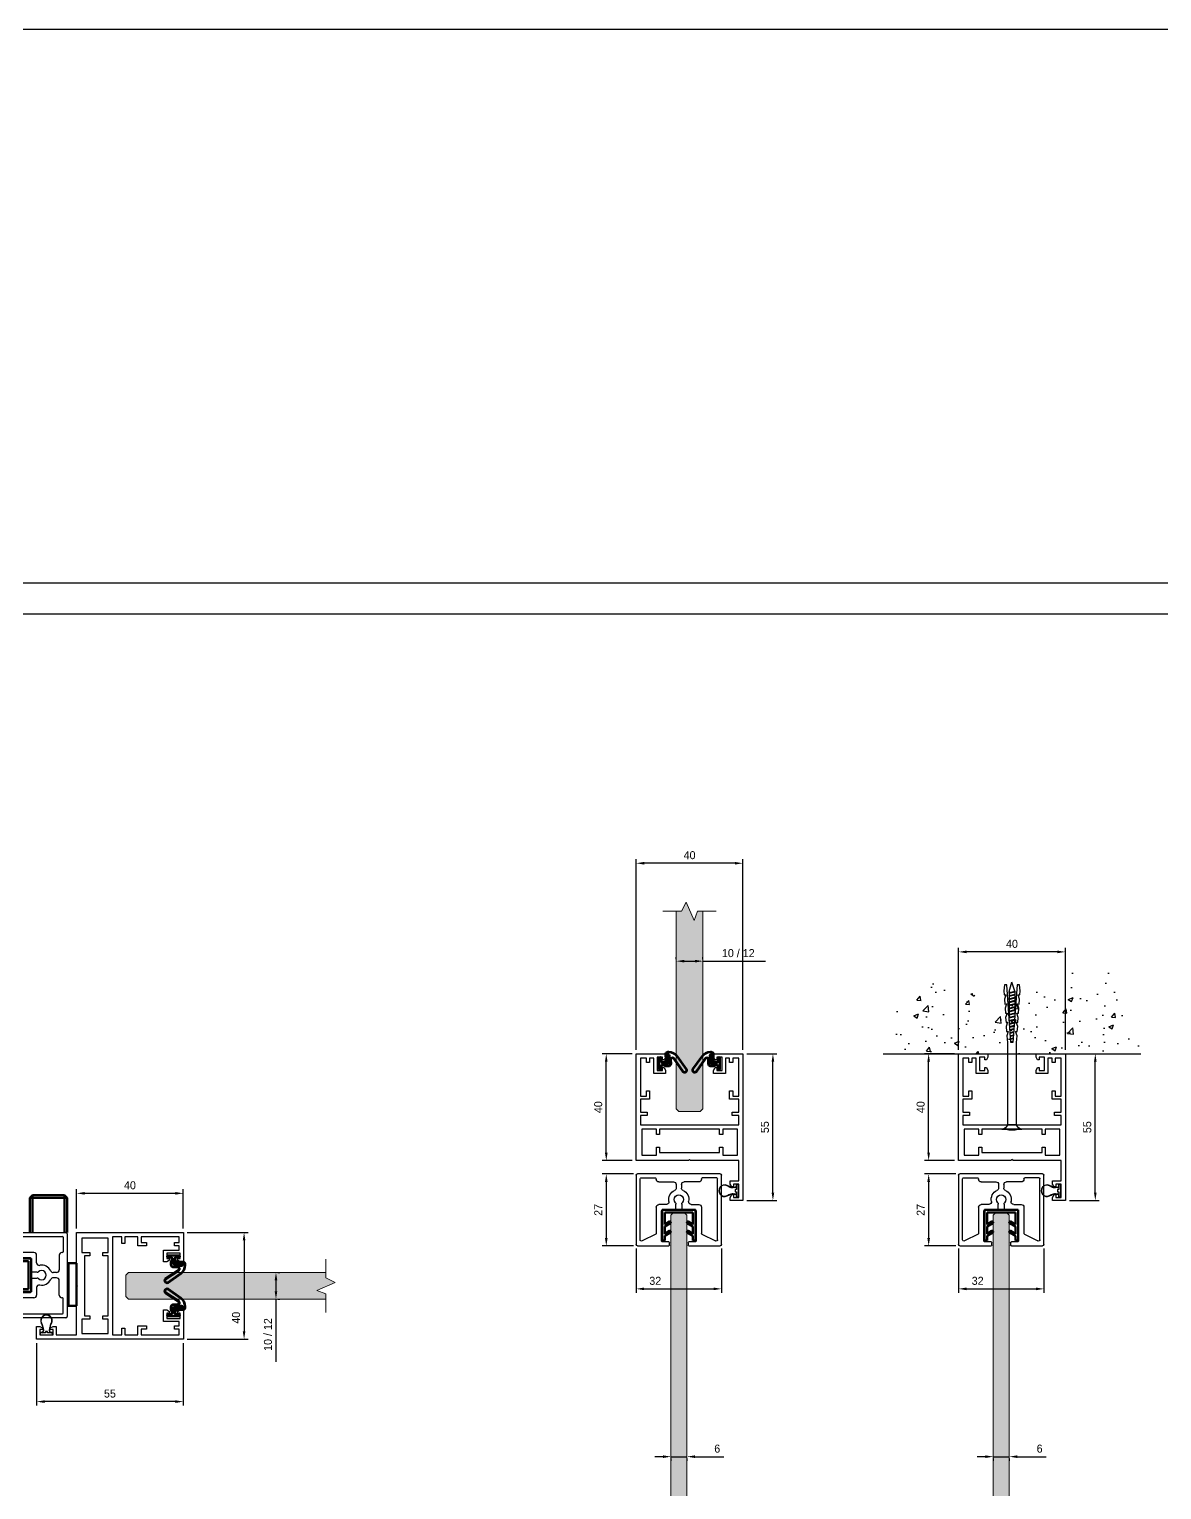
# Model space of a CAD drawing. Header units: millimetres. Extents: x 16953 to 20256, y 1517 to 8212.
# Drawn here: x 18484 to 18908, y 3907 to 4454 of the extents above; entities that cross this region are included whole.
import ezdxf

# ---------------------------------------------------------------- set-up
doc = ezdxf.new("R2010")
doc.units = ezdxf.units.MM
for name, color, linetype in [('48800_-_L2315', 7, 'Continuous'), ('48800_-_L3000', 7, 'Continuous'), ('Blocchi', 7, 'Continuous'), ('COMP', 41, 'Continuous'), ('FEMMINA_MIR', 7, 'Continuous'), ('GUARNIZIONE_MONT', 7, 'Continuous'), ('MASCHIO_MIR', 7, 'Continuous'), ('PARTENZA_VERTICA', 7, 'Continuous'), ('QUOTE', 254, 'Continuous')]:
    doc.layers.add(name, color=color, linetype=linetype)
doc.layers.add('GLASS & JOINTS', color=250, linetype='Continuous', lineweight=13)
doc.layers.add('NOTES', color=7, linetype='Continuous', lineweight=15)
doc.layers.add('GLASS HATCH', color=7, linetype='Continuous', true_color=0xb8ffed, transparency=0.5)
doc.dimstyles.new('ISO-25$0', dxfattribs={"dimtxt": 3, "dimasz": 3, "dimexe": 1.5, "dimexo": 1.5, "dimgap": 1.5, "dimtad": 1, "dimtxsty": 'Standard', "dimcen": 2.5, "dimadec": 0, "dimazin": 0, "dimtfac": 1, "dimtmove": 0, "dimatfit": 3, "dimfxl": 1, "dimarcsym": 0})

# ---------------------------------------------------------------- blocks, each defined once
blk = doc.blocks.new('48750')
at = {"layer": 'COMP'}
for p, q in [((-3.8, 1.56), (-4.38, 1.84)), ((-1.46, 1.14), (-2.05, 1.14)), ((-4.38, -1.84), (-3.8, -1.56)), ((-2.05, -1.14), (-1.46, -1.14))]:
    blk.add_line(p, q, dxfattribs=at)
blk.add_lwpolyline([(-0.95, 1.75, -0.414214), (-1.45, 1.25), (-2.05, 1.25, -0.117054), (-3.75, 1.65), (-4.33, 1.94, 1.622467), (-4.33, -1.94), (-3.75, -1.65, -0.117054), (-2.05, -1.25), (-1.45, -1.25, -0.414214), (-0.95, -1.75), (-0.95, -2.41), (0, -2.41), (0, 2.41), (-0.95, 2.41)], format="xyb", close=True, dxfattribs=at)
blk.add_lwpolyline([(-0.1, 2.32), (-0.85, 2.32), (-0.85, 0.4), (-1.35, 0.4), (-1.35, -0.4), (-0.85, -0.4), (-0.85, -2.31), (-0.1, -2.31)], close=True, dxfattribs=at)
for centre, radius, start, end in [((-5.3, 0), 2.07, 63.2948, 296.7052), ((-2.05, 5.03), 3.89, 243.2948, 270), ((-1.46, 1.75), 0.61, 270, 0), ((-2.05, -5.03), 3.89, 90, 116.7052), ((-1.46, -1.75), 0.61, 0, 90)]:
    blk.add_arc(centre, radius, start, end, dxfattribs=at)
blk = doc.blocks.new('cassaporta Glass')
at = {"color": 4}
for p, q in [((20, 15), (15.2, 15)), ((15.2, 15), (15.2, 13.8)), ((15.2, 13.8), (15.77, 12.75)), ((15.77, 12.75), (16.4, 12.75)), ((16.4, 12.75), (16.4, 13.8)), ((16.4, 13.8), (18.4, 13.8)), ((18.4, 13.8), (18.4, 8.8)), ((20, -40), (20, 15)), ((15.77, 9.85), (15.2, 8.8)), ((15.2, 8.8), (15.2, 7.6)), ((15.2, 7.6), (18.4, 7.6)), ((16.4, 9.85), (15.77, 9.85)), ((16.4, 8.8), (16.4, 9.85)), ((18.4, 8.8), (16.4, 8.8)), ((18.4, 7.6), (18.4, 0)), ((-0.4, 0), (-20, 0)), ((-20, 0), (-20, -40)), ((-17.9, -11.8), (-17.9, -2)), ((-17.9, -2), (-12.45, -2)), ((-12.45, -2), (-12.45, -5)), ((-12.45, -5), (-11.25, -5)), ((-11.25, -5), (-11.25, -3)), ((-11.25, -3), (11.25, -3)), ((0, -0.4), (-0.4, 0)), ((0.4, 0), (0, -0.4)), ((18.4, 0), (0.4, 0)), ((11.25, -3), (11.25, -5)), ((11.25, -5), (12.45, -5)), ((12.45, -5), (12.45, -2)), ((12.45, -2), (17.9, -2)), ((17.9, -2), (17.9, -11.8)), ((-11.25, -9.8), (-12.45, -9.8)), ((-12.45, -9.8), (-12.45, -11.8)), ((-11.25, -11.8), (-11.25, -9.8)), ((12.45, -9.8), (11.25, -9.8)), ((11.25, -9.8), (11.25, -11.8)), ((12.45, -11.8), (12.45, -9.8)), ((-18.4, -16.9), (-18.4, -13.4)), ((-18.4, -13.4), (18.4, -13.4)), ((-12.45, -11.8), (-17.9, -11.8)), ((11.25, -11.8), (-11.25, -11.8)), ((17.9, -11.8), (12.45, -11.8)), ((18.4, -13.4), (18.4, -16.9)), ((-15.9, -16.9), (-18.4, -16.9)), ((-18.4, -22.95), (-18.4, -18.1)), ((-18.4, -18.1), (-15.9, -18.1)), ((-15.9, -18.1), (-15.9, -16.9)), ((18.4, -16.9), (15.9, -16.9)), ((15.9, -16.9), (15.9, -18.1)), ((15.9, -18.1), (18.4, -18.1)), ((18.4, -18.1), (18.4, -22.95)), ((-15, -22.95), (-18.4, -22.95)), ((-18.4, -38.4), (-18.4, -24.15)), ((-18.4, -24.15), (-16.2, -24.15)), ((-16.2, -24.15), (-16.2, -26.15)), ((-16.2, -26.15), (-15, -26.15)), ((-15, -26.15), (-15, -22.95)), ((18.4, -22.95), (15, -22.95)), ((15, -22.95), (15, -26.15)), ((15, -26.15), (16.2, -26.15)), ((16.2, -26.15), (16.2, -24.15)), ((16.2, -24.15), (18.4, -24.15)), ((18.4, -24.15), (18.4, -38.4)), ((-9, -32.6), (-13.4, -32.6)), ((-13.4, -32.6), (-13.4, -38.4)), ((-9, -33.8), (-9, -32.6)), ((13.4, -32.6), (9, -32.6)), ((9, -32.6), (9, -33.8)), ((13.4, -38.4), (13.4, -32.6)), ((-15, -36.7), (-16.2, -36.7)), ((-16.2, -36.7), (-16.2, -38.4)), ((-15, -38.4), (-15, -36.7)), ((-12.2, -38.8), (-12.2, -33.8)), ((-12.2, -33.8), (-10.2, -33.8)), ((-10.2, -33.8), (-10.2, -34.85)), ((-10.2, -34.85), (-9.58, -34.85)), ((-9.58, -37.75), (-10.2, -37.75)), ((-10.2, -37.75), (-10.2, -38.8)), ((-9.58, -34.85), (-9, -33.8)), ((-9, -38.8), (-9.58, -37.75)), ((9, -33.8), (9.57, -34.85)), ((9.57, -37.75), (9, -38.8)), ((9.57, -34.85), (10.2, -34.85)), ((10.2, -37.75), (9.57, -37.75)), ((10.2, -34.85), (10.2, -33.8)), ((10.2, -33.8), (12.2, -33.8)), ((10.2, -38.8), (10.2, -37.75)), ((12.2, -33.8), (12.2, -38.8)), ((16.2, -36.7), (15, -36.7)), ((15, -36.7), (15, -38.4)), ((16.2, -38.4), (16.2, -36.7)), ((-20, -40), (-9, -40)), ((-16.2, -38.4), (-18.4, -38.4)), ((-13.4, -38.4), (-15, -38.4)), ((-10.2, -38.8), (-12.2, -38.8)), ((-9, -40), (-9, -38.8)), ((9, -38.8), (9, -40)), ((9, -40), (20, -40)), ((12.2, -38.8), (10.2, -38.8)), ((15, -38.4), (13.4, -38.4)), ((18.4, -38.4), (16.2, -38.4))]:
    blk.add_line(p, q, dxfattribs=at)
blk = doc.blocks.new('48800')
at = {"layer": '48800_-_L3000', "linetype": 'Continuous', "lineweight": 5}
h = blk.add_hatch(dxfattribs=at)
h.set_pattern_fill('LINE', color=3, scale=2, angle=45, style=0)
h.set_pattern_definition([(45, (-6239.775, -3270.2284), (-4.490128, 4.490128), [])])
edge = h.paths.add_edge_path()
edge.add_arc((9.4, 2.41), 0.897, 334.1295, 494.3643)
edge.add_line((8.77, 3.05), (5.44, -1.86))
edge.add_arc((4.92, -1.52), 0.632, 270, 326.6991, ccw=False)
edge.add_arc((5, -1.51), 0.64, 180.3129, 262.8679, ccw=False)
edge.add_line((4.36, -1.52), (4.39, -0.03))
edge.add_arc((3.39, -0.03), 1, 0, 90)
edge.add_line((3.39, 0.97), (2.4, 0.97))
edge.add_arc((2.4, 0.71), 0.253, 90, 120)
edge.add_line((2.27, 0.93), (1.59, 0.54))
edge.add_arc((1.47, 0.76), 0.253, 270, 300, ccw=False)
edge.add_line((1.47, 0.51), (1.01, 0.51))
edge.add_line((1.01, 0.51), (1.01, 0.41))
edge.add_line((1.01, 0.41), (1.47, 0.41))
edge.add_arc((1.47, 0.76), 0.353, 270, 300)
edge.add_line((1.64, 0.45), (2.32, 0.85))
edge.add_arc((2.4, 0.71), 0.153, 90, 120, ccw=False)
edge.add_line((2.4, 0.87), (3.39, 0.87))
edge.add_arc((3.39, -0.03), 0.9, 0.0699, 90, ccw=False)
edge.add_line((4.29, -0.03), (4.26, -1.51))
edge.add_arc((5, -1.51), 0.74, 180.2005, 263.35)
edge.add_arc((4.92, -1.52), 0.732, 269.5118, 326.6433)
edge.add_line((5.53, -1.92), (8.85, 2.99))
edge.add_arc((9.4, 2.41), 0.797, -25.2784, 133.6585, ccw=False)
edge.add_line((10.12, 2.07), (6.71, -2.69))
edge.add_arc((3.54, -0.42), 3.9, 270, 324.4343, ccw=False)
edge.add_line((3.54, -4.32), (3.25, -4.32))
edge.add_arc((3.27, -3.48), 0.839, 196.694, 268.7318, ccw=False)
edge.add_line((2.47, -3.72), (2.5, -1.15))
edge.add_arc((2.15, -1.15), 0.353, 359.8862, 420)
edge.add_line((2.32, -0.85), (1.64, -0.45))
edge.add_arc((1.47, -0.76), 0.353, 60, 90)
edge.add_line((1.47, -0.41), (1.01, -0.41))
edge.add_line((1.01, -0.41), (1.01, -0.51))
edge.add_line((1.01, -0.51), (1.47, -0.51))
edge.add_arc((1.47, -0.76), 0.253, 60, 90, ccw=False)
edge.add_line((1.59, -0.54), (2.27, -0.93))
edge.add_arc((2.15, -1.15), 0.253, 0, 60, ccw=False)
edge.add_line((2.4, -1.15), (2.37, -3.74))
edge.add_arc((3.27, -3.48), 0.939, 195.7327, 268.8012)
edge.add_line((3.25, -4.42), (3.54, -4.42))
edge.add_arc((3.54, -0.42), 4, 270, 324.4343)
edge.add_line((6.8, -2.75), (10.2, 2.02))
at = {"layer": '48800_-_L2315', "color": 3, "linetype": 'Continuous', "lineweight": 50}
for p, q in [((2.37, 0.86), (2.37, 0.81)), ((2.37, 0.38), (2.37, 0.33)), ((3.25, 0.87), (3.25, 0.82)), ((2.37, -0.45), (2.37, -0.5)), ((2.37, -0.81), (2.37, -0.88)), ((3.25, -0.09), (3.25, -0.17)), ((3.25, -3.38), (3.25, -3.43)), ((3.25, -4.27), (3.25, -4.32))]:
    blk.add_line(p, q, dxfattribs=at)
at = {"layer": '48800_-_L3000', "color": 3, "linetype": 'Continuous', "lineweight": 50}
for p, q in [((0, 2.02), (0, -2.02)), ((0.76, 0.63), (0.76, 2.02)), ((1.47, 0.51), (1.01, 0.51)), ((1.01, 0.51), (1.01, 0.41)), ((1.01, 0.41), (1.47, 0.41)), ((1.96, 0.38), (1.01, 0.38)), ((2.27, 0.93), (1.59, 0.54)), ((1.64, 0.45), (2.32, 0.85)), ((2.35, 0.8), (1.7, 0.43)), ((1.7, 0.43), (1.96, 0.43)), ((3.39, 0.97), (2.4, 0.97)), ((2.4, 0.87), (3.39, 0.87)), ((3.39, 0.82), (2.4, 0.82)), ((8.77, 3.05), (5.44, -1.86)), ((5.53, -1.92), (8.85, 2.99)), ((8.88, 2.95), (5.57, -1.95)), ((6.67, -2.66), (10.07, 2.09)), ((10.12, 2.07), (6.71, -2.69)), ((6.8, -2.75), (10.2, 2.02)), ((0.76, -2.02), (0.76, -0.63)), ((1.01, -0.38), (2, -0.38)), ((1.47, -0.41), (1.01, -0.41)), ((1.01, -0.41), (1.01, -0.51)), ((1.01, -0.51), (1.47, -0.51)), ((1.59, -0.54), (2.27, -0.93)), ((2.32, -0.85), (1.64, -0.45)), ((2, -0.43), (1.7, -0.43)), ((1.7, -0.43), (2.35, -0.8)), ((2.4, -1.15), (2.37, -3.74)), ((2.47, -3.72), (2.5, -1.15)), ((2.55, -1.15), (2.52, -3.72)), ((2.95, -3.02), (2.95, -1.38)), ((3, -1.38), (3, -3.02)), ((3.25, -4.27), (3.54, -4.27)), ((3.54, -4.32), (3.25, -4.32)), ((3.25, -4.42), (3.54, -4.42)), ((3.76, -3.02), (3.76, -1.42)), ((3.81, -1.42), (3.81, -3.02)), ((4.21, -1.51), (4.24, -0.03)), ((4.29, -0.03), (4.26, -1.51)), ((4.36, -1.52), (4.39, -0.03))]:
    blk.add_line(p, q, dxfattribs=at)
for centre, radius, start, end in [((0.38, 2.02), 0.379, 0, 180), ((1.01, 0.63), 0.253, 180, 270), ((1.47, 0.76), 0.253, 270, 300), ((1.47, 0.76), 0.353, 270, 300), ((1.96, -1.42), 1.85, 0, 90), ((1.96, -1.42), 1.8, 0, 90), ((2.4, 0.71), 0.253, 90, 120), ((2.4, 0.71), 0.153, 90, 120), ((2.4, 0.71), 0.103, 90, 120), ((3.39, -0.03), 1, 0, 90), ((3.39, -0.03), 0.9, 0.0699, 90), ((3.39, -0.03), 0.85, 0.1094, 90), ((9.4, 2.41), 0.897, 334.1295, 134.3643), ((9.4, 2.41), 0.797, 334.7216, 133.6585), ((9.4, 2.41), 0.747, 335.0614, 133.2533), ((0.38, -2.02), 0.379, 180, 0), ((1.01, -0.63), 0.253, 90, 180), ((1.47, -0.76), 0.353, 60, 90), ((1.47, -0.76), 0.253, 60, 90), ((2, -1.38), 1, 0, 90), ((2, -1.38), 0.95, 0, 90), ((2.15, -1.15), 0.253, 0, 60), ((2.15, -1.15), 0.353, 359.8862, 60), ((2.15, -1.15), 0.403, 359.846, 60), ((3.27, -3.48), 0.939, 195.7327, 268.8012), ((3.27, -3.48), 0.839, 196.694, 268.7318), ((3.27, -3.48), 0.789, 197.2424, 268.6922), ((3.38, -3.02), 0.429, 180, 0), ((3.38, -3.02), 0.379, 180, 0), ((3.54, -0.42), 3.85, 270, 324.4343), ((3.54, -0.42), 3.9, 270, 324.4343), ((3.54, -0.42), 4, 270, 324.4343), ((5, -1.51), 0.79, 180.1525, 263.5452), ((5, -1.51), 0.74, 180.2005, 263.35), ((5, -1.51), 0.64, 180.3129, 262.8679), ((4.92, -1.52), 0.732, 269.5118, 326.6433), ((4.92, -1.52), 0.782, 269.3145, 326.6195), ((4.92, -1.52), 0.632, 270, 326.6991)]:
    blk.add_arc(centre, radius, start, end, dxfattribs=at)
at = {"layer": 'PARTENZA_VERTICA', "color": 3, "linetype": 'Continuous', "lineweight": 50}
for p, q in [((2.2, 0.72), (2.2, 0.77)), ((2.2, 0.36), (2.2, 0.41)), ((2.2, -0.45), (2.2, -0.4)), ((2.2, -0.77), (2.2, -0.72))]:
    blk.add_line(p, q, dxfattribs=at)
blk = doc.blocks.new('tassello lungo')
at = {"color": 8}
for points in [[(-1.03, 51.61), (0, 55.04)], [(1.01, 51.69), (0, 55.04)], [(-1.16, 51.16), (1.16, 51.73)], [(-1.16, 50.91), (1.16, 51.47)], [(-1.16, 50), (1.16, 50.57)], [(-1.16, 49.75), (1.16, 50.31)], [(-1.16, 48.84), (1.16, 49.41)], [(-1.03, 51.61), (-1.03, 51.19)], [(-1.03, 50.94), (-1.03, 50.03)], [(-1.03, 49.78), (-1.03, 48.87)], [(1.03, 51.44), (1.03, 50.54)], [(1.03, 50.28), (1.03, 49.38)], [(-1.16, 48.58), (1.16, 49.15)], [(-1.16, 47.68), (1.16, 48.25)], [(-1.16, 47.42), (1.16, 47.99)], [(-1.16, 46.52), (1.16, 47.09)], [(-1.16, 46.26), (1.16, 46.83)], [(-1.16, 45.36), (1.16, 45.92)], [(-1.16, 45.1), (1.16, 45.67)], [(-1.16, 44.2), (1.16, 44.76)], [(-1.16, 43.94), (1.16, 44.51)], [(-1.03, 48.61), (-1.03, 47.71)], [(-1.03, 47.45), (-1.03, 46.55)], [(-1.03, 46.29), (-1.03, 45.39)], [(-1.03, 45.13), (-1.03, 44.23)], [(-1.03, 43.97), (-1.03, 43.07)], [(1.03, 49.12), (1.03, 48.22)], [(1.03, 47.96), (1.03, 47.05)], [(1.03, 46.8), (1.03, 45.89)], [(1.03, 45.64), (1.03, 44.73)], [(1.03, 44.48), (1.03, 43.57)], [(-1.11, 43.05), (1.15, 43.6)], [(-1.09, 42.8), (1.13, 43.34)], [(-1.03, 42.81), (-1.03, 41.93)], [(-1.03, 41.91), (1.07, 42.42)], [(-1.01, 41.66), (1.05, 42.16)], [(-0.95, 40.77), (0.98, 41.24)], [(-0.93, 40.51), (0.96, 40.98)], [(-0.87, 39.63), (0.9, 40.06)], [(-0.85, 39.37), (0.88, 39.8)], [(-0.79, 38.48), (0.82, 38.88)], [(-0.77, 38.23), (0.8, 38.62)], [(1.03, 43.32), (1.03, 42.41)], [(1.03, 42.15), (1.03, 41.93)], [(-0.71, 37.34), (0.74, 37.7)], [(-0.69, 37.09), (0.72, 37.43)], [(-0.63, 36.2), (0.65, 36.52)], [(-0.61, 35.95), (0.63, 36.25)], [(-0.55, 35.06), (0.57, 35.33)], [(-0.53, 34.81), (0.55, 35.07)], [(-0.47, 33.92), (0.49, 34.15)], [(-0.45, 33.67), (0.47, 33.89)], [(-0.39, 32.78), (0.4, 32.97)], [(-0.37, 32.53), (0.39, 32.71)]]:
    blk.add_lwpolyline(points, dxfattribs=at)
at = {"color": 3}
blk.add_lwpolyline([(-1.72, 1.56), (1.72, 1.56), (1.72, 32.5), (1.89, 34.99), (1.38, 36.6), (2, 36.55), (2.13, 38.42), (1.62, 40.03), (2.24, 39.98), (2.37, 41.85), (1.86, 43.45), (2.48, 43.41), (2.61, 45.28), (2.1, 46.88), (2.72, 46.84), (2.85, 48.71), (2.34, 50.31), (2.96, 50.27), (3.07, 51.83), (2.76, 54.04), (1.88, 54.1), (0.37, 32.5), (-0.37, 32.5), (-1.88, 54.1), (-2.76, 54.04), (-3.07, 51.83), (-2.96, 50.27), (-2.34, 50.31), (-2.85, 48.71), (-2.72, 46.84), (-2.1, 46.88), (-2.61, 45.28), (-2.48, 43.41), (-1.86, 43.45), (-2.37, 41.85), (-2.24, 39.98), (-1.62, 40.03), (-2.13, 38.42), (-2, 36.55), (-1.38, 36.6), (-1.89, 34.99), (-1.72, 32.5)], close=True, dxfattribs=at)
at = {"color": 8}
for points in [[(-1.16, 51.16, 0.243659), (-1.16, 50.91)], [(-1.16, 50, 0.243659), (-1.16, 49.75)], [(1.16, 51.47, 0.243659), (1.16, 51.73)], [(1.16, 50.31, 0.243659), (1.16, 50.57)], [(1.16, 49.15, 0.243659), (1.16, 49.41)], [(-1.16, 48.84, 0.243659), (-1.16, 48.58)], [(-1.16, 47.68, 0.243659), (-1.16, 47.42)], [(-1.16, 46.52, 0.243659), (-1.16, 46.26)], [(-1.16, 45.36, 0.243659), (-1.16, 45.1)], [(-1.16, 44.2, 0.243659), (-1.16, 43.94)], [(1.16, 47.99, 0.243659), (1.16, 48.25)], [(1.16, 46.83, 0.243659), (1.16, 47.09)], [(1.16, 45.67, 0.243659), (1.16, 45.92)], [(1.16, 44.51, 0.243659), (1.16, 44.76)]]:
    blk.add_lwpolyline(points, format="xyb", dxfattribs=at)
at = {"color": 3}
blk.add_lwpolyline([(-3.75, 0), (3.75, 0, -0.340122), (1.72, 1.56), (-1.72, 1.56, -0.340122)], format="xyb", close=True, dxfattribs=at)
blk.add_lwpolyline([(-2.34, 0, 0.133333), (2.34, 0)], format="xyb", dxfattribs=at)
blk = doc.blocks.new('*D65')
at = {"layer": 'Defpoints', "color": 0, "transparency": 16777216}
for p in [(18724.43, 3919.89), (18730.43, 3919.89), (18730.43, 3919.1)]:
    blk.add_point(p, dxfattribs=at)
at = {"layer": 'QUOTE', "color": 0, "lineweight": -2, "transparency": 16777216}
for p, q in [((18721.43, 3919.1), (18718.43, 3919.1)), ((18724.43, 3919.1), (18730.43, 3919.1)), ((18724.43, 3918.39), (18724.43, 3917.6)), ((18730.43, 3918.39), (18730.43, 3917.6)), ((18733.43, 3919.1), (18744.29, 3919.1))]:
    blk.add_line(p, q, dxfattribs=at)
at = {"layer": 'QUOTE', "color": 0, "transparency": 16777216}
for points in [[(18721.43, 3919.6), (18721.43, 3918.6), (18724.43, 3919.1)], [(18733.43, 3919.6), (18733.43, 3918.6), (18730.43, 3919.1)]]:
    blk.add_solid(points, dxfattribs=at)
at = {"layer": 'QUOTE', "color": 0, "transparency": 16777216, "insert": (18741.79, 3922.1), "char_height": 3, "attachment_point": 5}
blk.add_mtext('6', dxfattribs=at)
blk = doc.blocks.new('anta Slim')
at = {"color": 7}
for p, q in [((-16, -13), (-16, 13)), ((-15.5, 13.5), (-3.8, 13.5)), ((-14.5, 11.19), (-14.5, -11.7)), ((-8.67, 9.08), (-13.78, 11.64)), ((-6.5, 11.7), (-6.5, 0.3)), ((-3.8, 12), (-6.2, 12)), ((-3.5, 13.2), (-3.5, 12.3)), ((3.5, 12.3), (3.5, 13.2)), ((3.8, 13.5), (15.5, 13.5)), ((6.2, 12), (3.8, 12)), ((6.5, 0.3), (6.5, 11.7)), ((8.67, 9.08), (13.78, 11.64)), ((14.5, 11.19), (14.5, -11.7)), ((16, 13), (16, -13)), ((-8.5, -1), (-8.5, 8.81)), ((8.5, -1.03), (8.5, 8.81)), ((-4.67, -2), (-7.5, -2)), ((-6.2, 0), (-1.39, 0)), ((-1.09, -0.3), (-1.09, -2.2)), ((1.09, -2.2), (1.09, -0.3)), ((1.39, 0), (6.2, 0)), ((4.67, -2.03), (7.5, -2.03)), ((-7.5, -10.5), (-2, -10.5)), ((-1, -9.5), (-1, -8.2)), ((1, -9.5), (1, -8.2)), ((7.5, -10.5), (2, -10.5)), ((15.5, -13.5), (-15.5, -13.5)), ((-14.2, -12), (-8.8, -12)), ((-8.5, -11.7), (-8.5, -11.5)), ((8.5, -11.7), (8.5, -11.5)), ((14.2, -12), (8.8, -12))]:
    blk.add_line(p, q, dxfattribs=at)
for centre, radius, start, end in [((-15.5, 13), 0.5, 90, 180), ((-14, 11.19), 0.5, 63.4349, 180), ((-6.2, 11.7), 0.3, 90, 180), ((-3.8, 13.2), 0.3, 0, 90), ((-3.8, 12.3), 0.3, 270, 0), ((3.8, 13.2), 0.3, 90, 180), ((3.8, 12.3), 0.3, 180, 270), ((6.2, 11.7), 0.3, 0, 90), ((14, 11.19), 0.5, 0, 116.5651), ((15.5, 13), 0.5, 0, 90), ((-8.8, 8.81), 0.3, 360, 63.4349), ((8.8, 8.81), 0.3, 116.5651, 180), ((-6.2, 0.3), 0.3, 180, 270), ((1.39, -0.3), 0.3, 90, 180), ((6.2, 0.3), 0.3, 270, 0), ((-7.5, -1), 1, 180, 270), ((-4.67, -3), 1, 349.1459, 90), ((0, -3.89), 3.75, 169.1459, 245.0989), ((0, -3.89), 1.75, 137.369, 42.631), ((-1.39, -0.3), 0.3, 360, 90), ((-1.84, -2.2), 0.75, 317.369, 0), ((1.84, -2.2), 0.75, 180, 222.631), ((0, -3.89), 3.75, 294.9011, 10.4859), ((4.67, -3.03), 1, 90, 190.4859), ((7.5, -1.03), 1, 270, 0), ((-7.5, -11.5), 1, 90, 180), ((-2, -9.5), 1, 270, 0), ((-2, -8.2), 1, 0, 65.0989), ((2, -8.2), 1, 114.9011, 180), ((2, -9.5), 1, 180, 270), ((7.5, -11.5), 1, 0, 90), ((-15.5, -13), 0.5, 180, 270), ((-14.2, -11.7), 0.3, 180, 270), ((-8.8, -11.7), 0.3, 270, 0), ((8.8, -11.7), 0.3, 180, 270), ((14.2, -11.7), 0.3, 270, 0), ((15.5, -13), 0.5, 270, 0)]:
    blk.add_arc(centre, radius, start, end, dxfattribs=at)
blk = doc.blocks.new('guarnizione vetro 6mm porta')
at = {"layer": 'GUARNIZIONE_MONT', "color": 7, "linetype": 'Continuous', "lineweight": 50}
for p, q in [((-5.3, 11.5), (-6.3, 11.5)), ((-6.3, 11.5), (-6.3, 0)), ((-5.3, 9.73), (-5.3, 11.5)), ((5.3, 11.5), (5.3, 9.73)), ((6.3, 11.5), (5.3, 11.5)), ((6.3, 0), (6.3, 11.5)), ((-3.18, 8.51), (-5.3, 9.73)), ((-5.3, 6.23), (-5.3, 8.92)), ((-5.3, 8.92), (-3.53, 7.9)), ((-3.18, 5.01), (-5.3, 6.23)), ((-3.12, 8.01), (-3.07, 8.1)), ((3.07, 8.1), (3.12, 8.01)), ((5.3, 9.73), (3.18, 8.51)), ((5.3, 6.23), (3.18, 5.01)), ((3.53, 7.9), (5.3, 8.92)), ((5.3, 8.92), (5.3, 6.23)), ((-6.3, 0), (6.3, 0)), ((-5.3, 1), (-5.3, 5.42)), ((-5.3, 5.42), (-3.53, 4.4)), ((5.3, 1), (-5.3, 1)), ((-3.12, 4.51), (-3.07, 4.6)), ((3.07, 4.6), (3.12, 4.51)), ((3.53, 4.4), (5.3, 5.42)), ((5.3, 5.42), (5.3, 1))]:
    blk.add_line(p, q, dxfattribs=at)
for centre, start, end in [((-3.38, 8.16), 240, 330), ((-3.33, 8.25), 330, 60), ((3.33, 8.25), 120, 210), ((3.38, 8.16), 210, 300), ((-3.38, 4.66), 240, 330), ((-3.33, 4.75), 330, 60), ((3.33, 4.75), 120, 210), ((3.38, 4.66), 210, 300)]:
    blk.add_arc(centre, 0.3, start, end, dxfattribs=at)
blk = doc.blocks.new('*D66')
at = {"layer": 'Defpoints', "color": 0, "transparency": 16777216}
for p in [(18845.23, 3919.89), (18851.23, 3919.89), (18851.23, 3919.1)]:
    blk.add_point(p, dxfattribs=at)
at = {"layer": 'QUOTE', "color": 0, "lineweight": -2, "transparency": 16777216}
for p, q in [((18842.23, 3919.1), (18839.23, 3919.1)), ((18845.23, 3919.1), (18851.23, 3919.1)), ((18845.23, 3918.39), (18845.23, 3917.6)), ((18851.23, 3918.39), (18851.23, 3917.6)), ((18854.23, 3919.1), (18865.09, 3919.1))]:
    blk.add_line(p, q, dxfattribs=at)
at = {"layer": 'QUOTE', "color": 0, "transparency": 16777216}
for points in [[(18842.23, 3919.6), (18842.23, 3918.6), (18845.23, 3919.1)], [(18854.23, 3919.6), (18854.23, 3918.6), (18851.23, 3919.1)]]:
    blk.add_solid(points, dxfattribs=at)
at = {"layer": 'QUOTE', "color": 0, "transparency": 16777216, "insert": (18862.59, 3922.1), "char_height": 3, "attachment_point": 5}
blk.add_mtext('6', dxfattribs=at)
blk = doc.blocks.new('cerniera bilico')
at = {"layer": 'FEMMINA_MIR', "color": 7, "linetype": 'Continuous', "lineweight": 50}
for p, q in [((-16.5, 33.5), (-17.5, 32.5)), ((-4.5, 33.5), (-16.5, 33.5)), ((-16.5, 33.5), (-16.5, 32.5)), ((-3.5, 32.5), (-4.5, 33.5)), ((-4.5, 32.5), (-4.5, 33.5)), ((-17.5, 32.5), (-17.5, 19.5)), ((-16.5, 32.5), (-17.5, 32.5)), ((-16.5, 32.5), (-4.5, 32.5)), ((-16.5, 19.5), (-16.5, 32.5)), ((-4.5, 32.5), (-4.5, 19.5)), ((-3.5, 32.5), (-4.5, 32.5)), ((-3.5, 19.5), (-3.5, 32.5))]:
    blk.add_line(p, q, dxfattribs=at)
at = {"layer": 'MASCHIO_MIR', "color": 7, "linetype": 'Continuous', "lineweight": 50}
for p, q in [((-3, 8), (-3.5, 8)), ((-3, -8), (-3, 8)), ((0, 8), (-3, 8)), ((0, 8), (0, -8)), ((-3.5, -8), (-3, -8)), ((0, -8), (-3, -8))]:
    blk.add_line(p, q, dxfattribs=at)
blk = doc.blocks.new('Cartiglio A3')
at = {"color": 6}
for points in [[(0, 726.876), (0, 0), (1034.376, 0), (1034.376, 726.876)], [(10, 716.876), (10, 10), (1024.376, 10), (1024.376, 716.876)]]:
    blk.add_lwpolyline(points, close=True, dxfattribs=at)
blk = doc.blocks.new('*D104')
at = {"layer": 'Defpoints', "color": 0, "transparency": 16777216}
for p in [(18726.43, 4104.02), (18736.43, 4104.81), (18736.43, 4104.02)]:
    blk.add_point(p, dxfattribs=at)
at = {"layer": 'QUOTE', "color": 0, "lineweight": -2, "transparency": 16777216}
for p, q in [((18726.43, 4105.52), (18726.43, 4106.31)), ((18736.43, 4105.52), (18736.43, 4106.31)), ((18729.43, 4104.81), (18733.43, 4104.81)), ((18736.43, 4104.81), (18759.93, 4104.81))]:
    blk.add_line(p, q, dxfattribs=at)
at = {"layer": 'QUOTE', "color": 0, "transparency": 16777216}
for points in [[(18729.43, 4105.31), (18729.43, 4104.31), (18726.43, 4104.81)], [(18733.43, 4105.31), (18733.43, 4104.31), (18736.43, 4104.81)]]:
    blk.add_solid(points, dxfattribs=at)
at = {"layer": 'QUOTE', "color": 0, "transparency": 16777216, "insert": (18749.68, 4107.81), "char_height": 3, "attachment_point": 5}
blk.add_mtext('10 / 12', dxfattribs=at)
blk = doc.blocks.new('*D70')
at = {"layer": 'Defpoints', "color": 0, "transparency": 16777216}
for p in [(18575.66, 3988.13), (18575.66, 3978.13), (18576.45, 3978.13)]:
    blk.add_point(p, dxfattribs=at)
at = {"layer": 'QUOTE', "color": 0, "lineweight": -2, "transparency": 16777216}
for p, q in [((18577.16, 3988.13), (18577.95, 3988.13)), ((18576.45, 3985.13), (18576.45, 3981.13)), ((18576.45, 3978.13), (18576.45, 3954.63)), ((18577.16, 3978.13), (18577.95, 3978.13))]:
    blk.add_line(p, q, dxfattribs=at)
at = {"layer": 'QUOTE', "color": 0, "transparency": 16777216}
for points in [[(18575.95, 3985.13), (18576.95, 3985.13), (18576.45, 3988.13)], [(18575.95, 3981.13), (18576.95, 3981.13), (18576.45, 3978.13)]]:
    blk.add_solid(points, dxfattribs=at)
at = {"layer": 'QUOTE', "color": 0, "transparency": 16777216, "insert": (18573.45, 3964.88), "char_height": 3, "attachment_point": 5, "rotation": 90}
blk.add_mtext('10 / 12', dxfattribs=at)
blk = doc.blocks.new('*D72')
at = {"layer": 'Defpoints', "color": 0, "transparency": 16777216}
for p in [(18700.21, 4070.09), (18711.43, 4070.09), (18711.43, 4030.09)]:
    blk.add_point(p, dxfattribs=at)
at = {"layer": 'QUOTE', "color": 0, "lineweight": -2, "transparency": 16777216}
for p, q in [((18709.93, 4070.09), (18698.71, 4070.09)), ((18700.21, 4033.09), (18700.21, 4067.09)), ((18709.93, 4030.09), (18698.71, 4030.09))]:
    blk.add_line(p, q, dxfattribs=at)
at = {"layer": 'QUOTE', "color": 0, "transparency": 16777216}
for points in [[(18699.71, 4067.09), (18700.71, 4067.09), (18700.21, 4070.09)], [(18699.71, 4033.09), (18700.71, 4033.09), (18700.21, 4030.09)]]:
    blk.add_solid(points, dxfattribs=at)
at = {"layer": 'QUOTE', "color": 0, "transparency": 16777216, "insert": (18697.21, 4050.09), "char_height": 3, "attachment_point": 5, "rotation": 90}
blk.add_mtext('40', dxfattribs=at)
blk = doc.blocks.new('*D73')
at = {"layer": 'Defpoints', "color": 0, "transparency": 16777216}
for p in [(18751.43, 4070.09), (18762.65, 4070.09), (18751.43, 4015.09)]:
    blk.add_point(p, dxfattribs=at)
at = {"layer": 'QUOTE', "color": 0, "lineweight": -2, "transparency": 16777216}
for p, q in [((18752.93, 4070.09), (18764.15, 4070.09)), ((18762.65, 4018.09), (18762.65, 4067.09)), ((18752.93, 4015.09), (18764.15, 4015.09))]:
    blk.add_line(p, q, dxfattribs=at)
at = {"layer": 'QUOTE', "color": 0, "transparency": 16777216}
for points in [[(18762.15, 4067.09), (18763.15, 4067.09), (18762.65, 4070.09)], [(18762.15, 4018.09), (18763.15, 4018.09), (18762.65, 4015.09)]]:
    blk.add_solid(points, dxfattribs=at)
at = {"layer": 'QUOTE', "color": 0, "transparency": 16777216, "insert": (18759.65, 4042.59), "char_height": 3, "attachment_point": 5, "rotation": 90}
blk.add_mtext('55', dxfattribs=at)
blk = doc.blocks.new('*D74')
at = {"layer": 'Defpoints', "color": 0, "transparency": 16777216}
for p in [(18711.43, 4141.51), (18711.43, 4070.09), (18751.43, 4070.09)]:
    blk.add_point(p, dxfattribs=at)
at = {"layer": 'QUOTE', "color": 0, "lineweight": -2, "transparency": 16777216}
for p, q in [((18711.43, 4071.59), (18711.43, 4143.01)), ((18748.43, 4141.51), (18714.43, 4141.51)), ((18751.43, 4071.59), (18751.43, 4143.01))]:
    blk.add_line(p, q, dxfattribs=at)
at = {"layer": 'QUOTE', "color": 0, "transparency": 16777216}
for points in [[(18714.43, 4142.01), (18714.43, 4141.01), (18711.43, 4141.51)], [(18748.43, 4142.01), (18748.43, 4141.01), (18751.43, 4141.51)]]:
    blk.add_solid(points, dxfattribs=at)
at = {"layer": 'QUOTE', "color": 0, "transparency": 16777216, "insert": (18731.43, 4144.51), "char_height": 3, "attachment_point": 5}
blk.add_mtext('40', dxfattribs=at)
blk = doc.blocks.new('*D75')
at = {"layer": 'Defpoints', "color": 0, "transparency": 16777216}
for p in [(18821.01, 4070.09), (18832.23, 4070.09), (18832.23, 4030.09)]:
    blk.add_point(p, dxfattribs=at)
at = {"layer": 'QUOTE', "color": 0, "lineweight": -2, "transparency": 16777216}
for p, q in [((18830.73, 4070.09), (18819.51, 4070.09)), ((18821.01, 4033.09), (18821.01, 4067.09)), ((18830.73, 4030.09), (18819.51, 4030.09))]:
    blk.add_line(p, q, dxfattribs=at)
at = {"layer": 'QUOTE', "color": 0, "transparency": 16777216}
for points in [[(18820.51, 4067.09), (18821.51, 4067.09), (18821.01, 4070.09)], [(18820.51, 4033.09), (18821.51, 4033.09), (18821.01, 4030.09)]]:
    blk.add_solid(points, dxfattribs=at)
at = {"layer": 'QUOTE', "color": 0, "transparency": 16777216, "insert": (18818.01, 4050.09), "char_height": 3, "attachment_point": 5, "rotation": 90}
blk.add_mtext('40', dxfattribs=at)
blk = doc.blocks.new('*D76')
at = {"layer": 'Defpoints', "color": 0, "transparency": 16777216}
for p in [(18872.23, 4070.09), (18883.45, 4070.09), (18872.23, 4015.09)]:
    blk.add_point(p, dxfattribs=at)
at = {"layer": 'QUOTE', "color": 0, "lineweight": -2, "transparency": 16777216}
for p, q in [((18873.73, 4070.09), (18884.95, 4070.09)), ((18883.45, 4018.09), (18883.45, 4067.09)), ((18873.73, 4015.09), (18884.95, 4015.09))]:
    blk.add_line(p, q, dxfattribs=at)
at = {"layer": 'QUOTE', "color": 0, "transparency": 16777216}
for points in [[(18882.95, 4067.09), (18883.95, 4067.09), (18883.45, 4070.09)], [(18882.95, 4018.09), (18883.95, 4018.09), (18883.45, 4015.09)]]:
    blk.add_solid(points, dxfattribs=at)
at = {"layer": 'QUOTE', "color": 0, "transparency": 16777216, "insert": (18880.45, 4042.59), "char_height": 3, "attachment_point": 5, "rotation": 90}
blk.add_mtext('55', dxfattribs=at)
blk = doc.blocks.new('*D77')
at = {"layer": 'Defpoints', "color": 0, "transparency": 16777216}
for p in [(18832.23, 4108.29), (18832.23, 4070.09), (18872.23, 4070.09)]:
    blk.add_point(p, dxfattribs=at)
at = {"layer": 'QUOTE', "color": 0, "lineweight": -2, "transparency": 16777216}
for p, q in [((18832.23, 4071.59), (18832.23, 4109.79)), ((18869.23, 4108.29), (18835.23, 4108.29)), ((18872.23, 4071.59), (18872.23, 4109.79))]:
    blk.add_line(p, q, dxfattribs=at)
at = {"layer": 'QUOTE', "color": 0, "transparency": 16777216}
for points in [[(18835.23, 4108.79), (18835.23, 4107.79), (18832.23, 4108.29)], [(18869.23, 4108.79), (18869.23, 4107.79), (18872.23, 4108.29)]]:
    blk.add_solid(points, dxfattribs=at)
at = {"layer": 'QUOTE', "color": 0, "transparency": 16777216, "insert": (18852.23, 4111.29), "char_height": 3, "attachment_point": 5}
blk.add_mtext('40', dxfattribs=at)
blk = doc.blocks.new('*D84')
at = {"layer": 'Defpoints', "color": 0, "transparency": 16777216}
for p in [(18541.73, 4017.8), (18501.73, 4003.13), (18541.73, 4003.13)]:
    blk.add_point(p, dxfattribs=at)
at = {"layer": 'QUOTE', "color": 0, "lineweight": -2, "transparency": 16777216}
for p, q in [((18501.73, 4004.63), (18501.73, 4019.3)), ((18541.73, 4004.63), (18541.73, 4019.3)), ((18504.73, 4017.8), (18538.73, 4017.8))]:
    blk.add_line(p, q, dxfattribs=at)
at = {"layer": 'QUOTE', "color": 0, "transparency": 16777216}
for points in [[(18504.73, 4018.3), (18504.73, 4017.3), (18501.73, 4017.8)], [(18538.73, 4018.3), (18538.73, 4017.3), (18541.73, 4017.8)]]:
    blk.add_solid(points, dxfattribs=at)
at = {"layer": 'QUOTE', "color": 0, "transparency": 16777216, "insert": (18521.73, 4020.8), "char_height": 3, "attachment_point": 5}
blk.add_mtext('40', dxfattribs=at)
blk = doc.blocks.new('*D85')
at = {"layer": 'Defpoints', "color": 0, "transparency": 16777216}
for p in [(18486.73, 3963.13), (18541.73, 3963.13), (18486.73, 3939.74)]:
    blk.add_point(p, dxfattribs=at)
at = {"layer": 'QUOTE', "color": 0, "lineweight": -2, "transparency": 16777216}
for p, q in [((18486.73, 3961.63), (18486.73, 3938.24)), ((18541.73, 3961.63), (18541.73, 3938.24)), ((18538.73, 3939.74), (18489.73, 3939.74))]:
    blk.add_line(p, q, dxfattribs=at)
at = {"layer": 'QUOTE', "color": 0, "transparency": 16777216}
for points in [[(18489.73, 3940.24), (18489.73, 3939.24), (18486.73, 3939.74)], [(18538.73, 3940.24), (18538.73, 3939.24), (18541.73, 3939.74)]]:
    blk.add_solid(points, dxfattribs=at)
at = {"layer": 'QUOTE', "color": 0, "transparency": 16777216, "insert": (18514.23, 3942.74), "char_height": 3, "attachment_point": 5}
blk.add_mtext('55', dxfattribs=at)
blk = doc.blocks.new('*D86')
at = {"layer": 'Defpoints', "color": 0, "transparency": 16777216}
for p in [(18541.73, 4003.13), (18541.73, 3963.13), (18564.5, 3963.13)]:
    blk.add_point(p, dxfattribs=at)
at = {"layer": 'QUOTE', "color": 0, "lineweight": -2, "transparency": 16777216}
for p, q in [((18543.23, 4003.13), (18566, 4003.13)), ((18564.5, 4000.13), (18564.5, 3966.13)), ((18543.23, 3963.13), (18566, 3963.13))]:
    blk.add_line(p, q, dxfattribs=at)
at = {"layer": 'QUOTE', "color": 0, "transparency": 16777216}
for points in [[(18564, 4000.13), (18565, 4000.13), (18564.5, 4003.13)], [(18564, 3966.13), (18565, 3966.13), (18564.5, 3963.13)]]:
    blk.add_solid(points, dxfattribs=at)
at = {"layer": 'QUOTE', "color": 0, "transparency": 16777216, "insert": (18561.5, 3971.17), "char_height": 3, "attachment_point": 5, "rotation": 90}
blk.add_mtext('40', dxfattribs=at)
blk = doc.blocks.new('*D105')
at = {"layer": 'Defpoints', "color": 0, "transparency": 16777216}
for p in [(18711.9, 4025.09), (18700.21, 3998.09), (18711.9, 3998.09)]:
    blk.add_point(p, dxfattribs=at)
at = {"layer": 'QUOTE', "color": 0, "lineweight": -2, "transparency": 16777216}
for p, q in [((18710.4, 4025.09), (18698.71, 4025.09)), ((18700.21, 4022.09), (18700.21, 4001.09)), ((18710.4, 3998.09), (18698.71, 3998.09))]:
    blk.add_line(p, q, dxfattribs=at)
at = {"layer": 'QUOTE', "color": 0, "transparency": 16777216}
for points in [[(18699.71, 4022.09), (18700.71, 4022.09), (18700.21, 4025.09)], [(18699.71, 4001.09), (18700.71, 4001.09), (18700.21, 3998.09)]]:
    blk.add_solid(points, dxfattribs=at)
at = {"layer": 'QUOTE', "color": 0, "transparency": 16777216, "insert": (18697.21, 4011.59), "char_height": 3, "attachment_point": 5, "rotation": 90}
blk.add_mtext('27', dxfattribs=at)
blk = doc.blocks.new('*D106')
at = {"layer": 'Defpoints', "color": 0, "transparency": 16777216}
for p in [(18711.4, 3998.59), (18743.4, 3998.59), (18743.4, 3981.99)]:
    blk.add_point(p, dxfattribs=at)
at = {"layer": 'QUOTE', "color": 0, "lineweight": -2, "transparency": 16777216}
for p, q in [((18711.4, 3997.09), (18711.4, 3980.49)), ((18743.4, 3997.09), (18743.4, 3980.49)), ((18714.4, 3981.99), (18740.4, 3981.99))]:
    blk.add_line(p, q, dxfattribs=at)
at = {"layer": 'QUOTE', "color": 0, "transparency": 16777216}
for points in [[(18714.4, 3982.49), (18714.4, 3981.49), (18711.4, 3981.99)], [(18740.4, 3982.49), (18740.4, 3981.49), (18743.4, 3981.99)]]:
    blk.add_solid(points, dxfattribs=at)
at = {"layer": 'QUOTE', "color": 0, "transparency": 16777216, "insert": (18718.57, 3984.99), "char_height": 3, "attachment_point": 5}
blk.add_mtext('32', dxfattribs=at)
blk = doc.blocks.new('*D95')
at = {"layer": 'Defpoints', "color": 0, "transparency": 16777216}
for p in [(18832.7, 4025.09), (18821.01, 3998.09), (18832.7, 3998.09)]:
    blk.add_point(p, dxfattribs=at)
at = {"layer": 'QUOTE', "color": 0, "lineweight": -2, "transparency": 16777216}
for p, q in [((18831.2, 4025.09), (18819.51, 4025.09)), ((18821.01, 4022.09), (18821.01, 4001.09)), ((18831.2, 3998.09), (18819.51, 3998.09))]:
    blk.add_line(p, q, dxfattribs=at)
at = {"layer": 'QUOTE', "color": 0, "transparency": 16777216}
for points in [[(18820.51, 4022.09), (18821.51, 4022.09), (18821.01, 4025.09)], [(18820.51, 4001.09), (18821.51, 4001.09), (18821.01, 3998.09)]]:
    blk.add_solid(points, dxfattribs=at)
at = {"layer": 'QUOTE', "color": 0, "transparency": 16777216, "insert": (18818.01, 4011.59), "char_height": 3, "attachment_point": 5, "rotation": 90}
blk.add_mtext('27', dxfattribs=at)
blk = doc.blocks.new('*D96')
at = {"layer": 'Defpoints', "color": 0, "transparency": 16777216}
for p in [(18832.2, 3998.59), (18864.2, 3998.59), (18864.2, 3981.99)]:
    blk.add_point(p, dxfattribs=at)
at = {"layer": 'QUOTE', "color": 0, "lineweight": -2, "transparency": 16777216}
for p, q in [((18832.2, 3997.09), (18832.2, 3980.49)), ((18864.2, 3997.09), (18864.2, 3980.49)), ((18835.2, 3981.99), (18861.2, 3981.99))]:
    blk.add_line(p, q, dxfattribs=at)
at = {"layer": 'QUOTE', "color": 0, "transparency": 16777216}
for points in [[(18835.2, 3982.49), (18835.2, 3981.49), (18832.2, 3981.99)], [(18861.2, 3982.49), (18861.2, 3981.49), (18864.2, 3981.99)]]:
    blk.add_solid(points, dxfattribs=at)
at = {"layer": 'QUOTE', "color": 0, "transparency": 16777216, "insert": (18839.37, 3984.99), "char_height": 3, "attachment_point": 5}
blk.add_mtext('32', dxfattribs=at)

msp = doc.modelspace()

# ---------------------------------------------------------------- hatches: boundary and pattern name
h = msp.add_hatch()
h.set_pattern_fill('AR-CONC', color=256, scale=0.1)
h.set_pattern_definition([(50, (16367.523, 2499.95), (18.21847, -1.59391), [1.905, -20.955]), (355, (16367.523, 2499.95), (-3.52434, 19.10568), [1.524, -16.76406]), (100.45144, (16369.04, 2499.818), (14.69412, 17.51178), [1.619, -17.80902]), (46.1842, (16367.523, 2505.03), (27.1079, -4.20423), [2.8575, -31.4325]), (96.6356, (16369.782, 2504.68), (23.74041, 24.74261), [2.4285, -26.71356]), (351.1842, (16367.523, 2505.03), (23.74041, 24.7426), [2.286, -25.14597]), (21, (16370.063, 2503.76), (15.16144, -10.22652), [1.905, -20.955]), (326, (16370.063, 2503.76), (6.1802, 18.4188), [1.524, -16.764]), (71.45144, (16371.326, 2502.908), (21.34164, 8.19228), [1.619, -17.80899]), (37.5, (16367.5226, 2499.9505), (0.30886, 8.455504), [0, -16.5608, 0, -17.018, 0, -16.8275]), (7.5, (16367.523, 2499.9505), (6.681966, 10.018057), [0, -9.7028, 0, -16.1798, 0, -6.4135]), (327.5, (16361.8584, 2499.9505), (13.55906, -0.572874), [0, -6.35, 0, -19.812, 0, -26.289]), (317.5, (16359.318, 2499.95), (14.81292, 2.54265), [0, -8.255, 0, -13.1572, 0, -18.669])])
edge = h.paths.add_edge_path()
edge.add_spline(control_points=[(18852.232, 4090.179), (18864.676, 4092.508), (18889.697, 4116.454), (18896.833, 4085.688), (18900.451, 4070.092)], knot_values=[66.530225, 66.530225, 66.530225, 66.530225, 101.7331283, 137.9242459, 137.9242459, 137.9242459, 137.9242459], degree=3, periodic=0)
edge.add_line((18900.451, 4070.092), (18852.232, 4070.092))
edge.add_line((18852.232, 4070.092), (18852.232, 4090.179))
edge = h.paths.add_edge_path()
edge.add_line((18852.232, 4070.092), (18804.014, 4070.092))
edge.add_spline(control_points=[(18804.014, 4070.092), (18808.347, 4084.604), (18816.126, 4110.651), (18838.66, 4089.067), (18850.215, 4089.801), (18852.232, 4090.179)], knot_values=[0, 0, 0, 0, 33.8878528, 60.8233097, 66.530225, 66.530225, 66.530225, 66.530225], degree=3, periodic=0)
edge.add_line((18852.232, 4090.179), (18852.232, 4070.092))
at = {"layer": 'GLASS HATCH'}
h = msp.add_hatch(color=256, dxfattribs=at)
h.dxf.hatch_style = 1
h.paths.add_polyline_path([(18736.432, 4123.497), (18734.414, 4123.497), (18733.164, 4120.063), (18730.164, 4126.932), (18728.414, 4123.497), (18726.432, 4123.497), (18726.432, 4049.492), (18727.432, 4048.492), (18735.432, 4048.492), (18736.432, 4049.492)])
h = msp.add_hatch(color=256, dxfattribs=at)
h.dxf.hatch_style = 1
h.paths.add_polyline_path([(18730.432, 4009.592), (18729.432, 4010.592), (18725.432, 4010.592), (18724.432, 4009.592), (18724.432, 3860.551), (18726.164, 3857.152), (18729.164, 3864.02), (18730.414, 3860.586), (18730.432, 3860.586)])
h = msp.add_hatch(color=256, dxfattribs=at)
h.dxf.hatch_style = 1
h.paths.add_polyline_path([(18851.232, 4009.592), (18850.232, 4010.592), (18846.232, 4010.592), (18845.232, 4009.592), (18845.232, 3860.551), (18846.964, 3857.152), (18849.964, 3864.02), (18851.214, 3860.586), (18851.232, 3860.586)])
h = msp.add_hatch(color=256, dxfattribs=at)
h.dxf.hatch_style = 1
h.paths.add_polyline_path([(18595.14, 3978.127), (18595.14, 3980.145), (18591.706, 3981.395), (18598.575, 3984.395), (18595.14, 3986.145), (18595.14, 3988.127), (18521.135, 3988.127), (18520.135, 3987.127), (18520.135, 3979.127), (18521.135, 3978.127)])

# ---------------------------------------------------------------- linework, layer by layer
msp.add_line((18804.014, 4070.092), (18900.451, 4070.092))
msp.add_lwpolyline([(17694.07, 4454.102), (19275.145, 4454.102), (19275.145, 1516.842), (17694.07, 1516.842)], close=True)
at = {"layer": 'GLASS & JOINTS'}
for points in [[(18736.432, 4123.497), (18736.432, 4049.492), (18735.432, 4048.492), (18727.432, 4048.492), (18726.432, 4049.492), (18726.432, 4123.497)], [(18730.432, 3860.586), (18730.432, 4009.592), (18729.432, 4010.592), (18725.432, 4010.592), (18724.432, 4009.592), (18724.432, 3860.586)], [(18851.232, 3860.586), (18851.232, 4009.592), (18850.232, 4010.592), (18846.232, 4010.592), (18845.232, 4009.592), (18845.232, 3860.586)], [(18595.14, 3978.127), (18521.135, 3978.127), (18520.135, 3979.127), (18520.135, 3987.127), (18521.135, 3988.127), (18595.14, 3988.127)]]:
    msp.add_lwpolyline(points, dxfattribs=at)
at = {"layer": 'NOTES', "linetype": 'Continuous'}
for points in [[(18741.414, 4123.497), (18734.414, 4123.497), (18733.164, 4120.063), (18730.164, 4126.932), (18728.414, 4123.497), (18721.414, 4123.497)], [(18595.14, 3973.145), (18595.14, 3980.145), (18591.706, 3981.395), (18598.575, 3984.395), (18595.14, 3986.145), (18595.14, 3993.145)]]:
    msp.add_lwpolyline(points, dxfattribs=at)

# ---------------------------------------------------------------- block references
at = {"xscale": 1.15700614685312, "yscale": 1.15700614685312, "zscale": 1.15700614685312}
msp.add_blockref('Cartiglio A3', (17858.235, 3405.447), dxfattribs=at)
at = {"xscale": -1}
for name, p, rotation in [('48800', (18720.089, 4066.392), 180), ('guarnizione vetro 6mm porta', (18727.396, 4011.592), 180), ('guarnizione vetro 6mm porta', (18848.196, 4011.592), 180), ('48800', (18538.035, 3994.471), 90)]:
    msp.add_blockref(name, p, dxfattribs=dict(at, rotation=rotation))
for name, p, rotation in [('48800', (18742.775, 4066.392), 180), ('guarnizione vetro 6mm porta', (18484.735, 3987.127), 90), ('48800', (18538.035, 3971.784), 89.99999999999999)]:
    msp.add_blockref(name, p, dxfattribs=dict(rotation=rotation))
at = {"layer": 'Blocchi'}
for name, p in [('tassello lungo', (18852.232, 4041.892)), ('48750', (18749.832, 4018.792)), ('48750', (18870.632, 4018.792))]:
    msp.add_blockref(name, p, dxfattribs=at)
at = {"layer": 'Blocchi', "xscale": -1}
for name, p, rotation in [('cassaporta Glass', (18731.432, 4030.092), 180), ('cassaporta Glass', (18852.232, 4030.092), 180), ('anta Slim', (18727.396, 4011.592), 180), ('anta Slim', (18848.196, 4011.592), 180), ('cassaporta Glass', (18501.735, 3983.127), 90)]:
    msp.add_blockref(name, p, dxfattribs=dict(at, rotation=rotation))
at = {"layer": 'Blocchi', "color": 1}
msp.add_blockref('cerniera bilico', (18501.735, 3983.627), dxfattribs=at)
at = {"layer": 'Blocchi'}
for name, p, rotation in [('anta Slim', (18484.735, 3987.127), 90), ('48750', (18490.435, 3964.727), 270)]:
    msp.add_blockref(name, p, dxfattribs=dict(at, rotation=rotation))

# ---------------------------------------------------------------- dimensions: what is measured, and where the dimension line sits
at = {"layer": 'QUOTE'}
for base, p1, p2, picture, middle in [((18711.432, 4141.511), (18751.432, 4070.092), (18711.432, 4070.092), '*D74', (18731.432, 4144.511)), ((18541.735, 4017.796), (18501.735, 4003.127), (18541.735, 4003.127), '*D84', (18521.735, 4020.796)), ((18486.735, 3939.738), (18541.735, 3963.127), (18486.735, 3963.127), '*D85', (18514.235, 3942.738))]:
    dim = msp.add_linear_dim(base=base, p1=p1, p2=p2, dimstyle='ISO-25$0', dxfattribs=at)
    dim.commit()
    dim.dimension.update_dxf_attribs({"geometry": picture, "text_midpoint": middle})
for base, p1, p2, angle, picture, middle in [((18736.432, 4104.807), (18726.432, 4104.02), (18736.432, 4104.02), 180, '*D104', (18749.682, 4104.807)), ((18576.45, 3978.127), (18575.663, 3988.127), (18575.663, 3978.127), 90, '*D70', (18576.45, 3964.877))]:
    dim = msp.add_linear_dim(base=base, p1=p1, p2=p2, angle=angle, text='<> / 12', dimstyle='ISO-25$0', dxfattribs=at)
    dim.commit()
    dim.dimension.update_dxf_attribs({"geometry": picture, "text_midpoint": middle, "dimtype": 160})
for base, p1, p2, picture, middle in [((18832.232, 4108.289), (18872.232, 4070.092), (18832.232, 4070.092), '*D77', (18852.232, 4108.289)), ((18743.396, 3981.992), (18711.396, 3998.592), (18743.396, 3998.592), '*D106', (18718.574, 3981.992)), ((18864.196, 3981.992), (18832.196, 3998.592), (18864.196, 3998.592), '*D96', (18839.374, 3981.992))]:
    dim = msp.add_linear_dim(base=base, p1=p1, p2=p2, dimstyle='ISO-25$0', dxfattribs=at)
    dim.commit()
    dim.dimension.update_dxf_attribs({"geometry": picture, "text_midpoint": middle, "dimtype": 160})
for base, p1, p2, picture, middle in [((18700.214, 4070.092), (18711.432, 4030.092), (18711.432, 4070.092), '*D72', (18697.214, 4050.092)), ((18762.65, 4070.092), (18751.432, 4015.092), (18751.432, 4070.092), '*D73', (18759.65, 4042.592)), ((18821.014, 4070.092), (18832.232, 4030.092), (18832.232, 4070.092), '*D75', (18818.014, 4050.092)), ((18883.45, 4070.092), (18872.232, 4015.092), (18872.232, 4070.092), '*D76', (18880.45, 4042.592)), ((18700.214, 3998.092), (18711.896, 4025.092), (18711.896, 3998.092), '*D105', (18697.214, 4011.592)), ((18821.014, 3998.092), (18832.696, 4025.092), (18832.696, 3998.092), '*D95', (18818.014, 4011.592))]:
    dim = msp.add_linear_dim(base=base, p1=p1, p2=p2, angle=90, dimstyle='ISO-25$0', dxfattribs=at)
    dim.commit()
    dim.dimension.update_dxf_attribs({"geometry": picture, "text_midpoint": middle})
for base, p1, p2, angle, picture, middle in [((18564.496, 3963.127), (18541.735, 4003.127), (18541.735, 3963.127), 90, '*D86', (18564.496, 3971.174)), ((18730.432, 3919.102), (18724.432, 3919.889), (18730.432, 3919.889), 180, '*D65', (18741.794, 3919.102)), ((18851.232, 3919.102), (18845.232, 3919.889), (18851.232, 3919.889), 180, '*D66', (18862.594, 3919.102))]:
    dim = msp.add_linear_dim(base=base, p1=p1, p2=p2, angle=angle, dimstyle='ISO-25$0', dxfattribs=at)
    dim.commit()
    dim.dimension.update_dxf_attribs({"geometry": picture, "text_midpoint": middle, "dimtype": 160})

doc.saveas('drawing.dxf')
